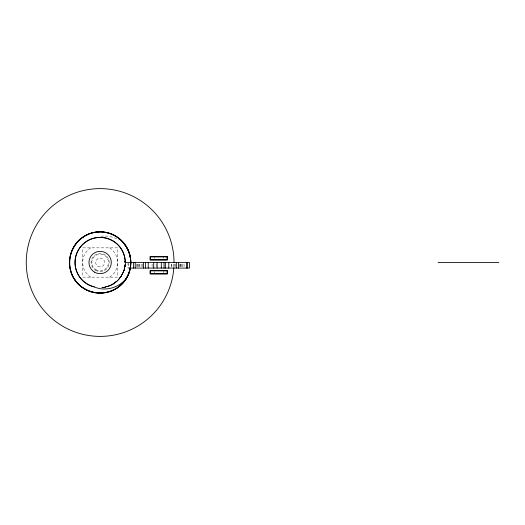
<?xml version="1.0" encoding="UTF-8"?>
<svg xmlns="http://www.w3.org/2000/svg" width="525" height="525" viewBox="0 0 525 525"><rect width="100%" height="100%" fill="white"/><g stroke="black" fill="none" stroke-linecap="round" stroke-linejoin="round"><path stroke-width="0.39" stroke-dasharray="2.62 1.97" d="M124.976 266.182L125.219 263.734A25.193 25.154 86 0 1 101.837 287.575M117.757 280.402A25.193 25.154 45.4 0 0 125.206 263.734L125.147 264.757A25.108 25.108 0 0 1 102.395 287.503L101.988 287.543C107.881 287.123 113.59 284.53 117.784 280.363A25.193 25.154 0.2 0 0 125.226 263.734A25.193 25.154 3.8 0 1 101.83 287.536M101.647 287.569A25.193 25.154 -89.7 0 0 117.994 280.133C122.325 275.822 124.924 269.837 125.219 263.734M125.18 264.344C124.537 276.426 114.05 286.886 101.988 287.543M124.878 266.792L125.127 264.961M124.976 266.182L123.979 270.375M124.491 268.603L122.568 273.787M123.336 272.108L119.149 278.9M121.675 275.408L119.549 278.427M116.99 281.092A25.193 25.154 -49.3 0 1 101.522 287.556A25.193 25.154 -49 0 0 116.99 281.092L114.089 283.375M116.537 281.512L109.745 285.698L102.395 287.503M112.514 284.347L108.012 286.342L102.598 287.49M100.793 236.263C107.028 235.357 113.525 236.808 118.886 240.089M129.57 268.078L128.015 268.078L128.015 263.294M184.026 264.095L184.026 267.284M182.234 264.095L182.234 267.284M181.67 264.095L181.67 267.284M180.652 264.095L180.652 267.284M180.219 264.095L180.219 267.284M179.406 264.095L179.406 267.284M175.206 264.095L175.206 267.284M174.024 264.095L174.024 267.284M171.839 264.095L171.839 267.284M171.596 264.095L171.596 268.078M163.19 256.922L163.19 258.313M163.19 270.867L163.19 272.961M156.142 264.095L156.142 267.284M154.258 256.922L154.258 258.313M154.258 271.569L154.258 272.961M152.099 264.095L152.099 267.284M142.242 264.095L142.242 267.284M141.133 264.095L141.133 267.284M139.657 264.095L139.657 267.284M139 264.095L139 267.284M138.042 264.095L138.042 268.078M137.228 264.095L137.228 267.284M136.795 264.095L136.795 267.284M128.5 263.294L128.5 268.078M117.016 281.124A25.193 25.154 48.9 0 1 101.496 287.562M125.199 263.885A25.193 25.154 41.2 0 1 118.748 279.366A25.193 25.154 40.7 0 0 125.199 263.885A25.193 25.154 1.2 0 1 118.735 279.353M118.007 280.153A25.193 25.154 44.2 0 1 101.679 287.549M109.6 247.852A17.437 17.437 0 0 1 109.6 277.147M90.681 277.147A17.437 17.437 0 0 1 90.681 247.852M174.011 263.977A73.887 73.887 0 0 1 173.893 266.93M117.574 247.852L82.701 247.852L82.701 277.147L117.574 277.147L117.574 247.852M95.957 269.745A8.367 8.367 0 0 0 108.504 262.5A8.367 8.367 0 0 0 95.957 255.255A8.367 8.367 0 0 0 95.957 269.745M97.906 266.365A4.462 4.462 0 0 0 104.6 262.5A4.462 4.462 0 0 0 97.906 258.635A4.462 4.462 0 0 0 97.906 266.365M95.603 270.349A9.069 9.069 0 0 0 109.207 262.5A9.069 9.069 0 0 0 95.603 254.651A9.069 9.069 0 0 0 95.603 270.349"/><path stroke-width="0.79" d="M83.304 236.965C96.869 227.496 117.469 231.912 125.961 246.113A30.627 30.627 0 0 1 125.967 278.887C118.532 287.858 105.171 291.716 94.356 286.932A25.193 25.154 -76.4 0 1 75.075 263.734L75.029 262.651A25.193 25.154 -0.3 0 1 82.504 244.643L83.278 243.895A25.193 25.154 48.9 0 1 116.99 243.908L117.784 244.637A25.193 25.154 -45.7 0 1 125.232 262.5L125.245 262.808M118.657 286.84C131.322 277.646 134.584 258.326 125.567 245.51M126.748 277.574L127.024 277.082M125.875 279.024L125.567 279.49L125.961 278.887M83.304 236.965C65.054 247.925 65.238 277.508 83.619 288.238C100.846 300.333 127.536 288.606 130.272 267.73C134.728 247.15 113.551 227.115 93.253 232.7C72.562 236.585 62.324 263.878 75.351 280.416C86.966 297.977 116.097 296.815 126.276 278.381C137.944 260.859 125.56 234.472 104.626 232.247C83.948 228.296 64.437 249.959 70.514 270.113C74.911 290.706 102.441 300.274 118.657 286.84M78.914 240.476L79.321 240.089M82.373 237.602L82.838 237.28M117.285 287.825L117.751 287.503M87.229 234.773L87.747 234.537M93.621 232.614L94.172 232.503M98.451 231.958L99.015 231.938M101.266 293.062L101.824 293.042M94.356 286.932A25.108 25.108 0 0 1 75.331 258.628A25.108 25.108 0 0 1 102.08 237.471A25.108 25.108 0 0 1 125.245 262.5L189.427 262.5L189.427 268.078L129.57 268.078M438.021 262.5L498.75 262.5M107.572 232.831L108.117 232.975M114.391 235.436L114.883 235.705M124.714 244.748L125.961 246.113M123.178 242.379L123.539 242.806M124.248 243.685L124.589 244.132M75.134 280.114L75.462 280.567M74.603 279.333L74.918 279.805M126.177 246.455L126.466 246.934M127.542 248.916L127.785 249.421M71.669 273.683L71.879 274.207M128.468 250.97L128.671 251.495M129.563 254.159L129.714 254.704M125.219 261.266L125.245 262.192A25.193 25.154 -41.1 0 0 125.199 261.115A25.193 25.154 -0.9 0 1 125.252 262.041M187.563 262.5L187.563 268.078M186.605 262.5L186.605 268.078M178.448 262.5L178.448 268.078M176.315 262.5L176.315 268.078M168.794 262.5L168.794 268.078M165.349 262.5L165.349 268.078M164.049 262.5L164.049 268.078M161.306 262.5L161.306 268.078M157.106 262.5L157.106 268.078M153.713 262.5L153.713 268.078M148.227 262.5L148.227 268.078M145.609 262.5L145.609 268.078M143.417 262.5L143.417 268.078M135.214 262.5L135.214 268.078M133.422 262.5L133.422 268.078M125.226 261.266A25.193 25.154 -0.3 0 1 125.252 262.192M125.232 262.5A25.193 25.154 41.2 0 1 125.232 262.959M173.847 267.665A73.887 73.887 0 0 1 60.25 324.699A73.887 73.887 0 0 1 64.7 197.669A73.887 73.887 0 0 1 174.024 262.5M167.37 256.567L150.078 256.567L150.078 260.065L167.37 260.065L167.37 256.567M167.094 256.922L150.353 256.922L150.353 259.711L167.094 259.711L167.094 256.922M167.37 270.513L150.078 270.513L150.078 274.017L167.37 274.017L167.37 270.513M167.094 270.867L150.353 270.867L150.353 273.656L167.094 273.656L167.094 270.867M94.559 272.167A11.156 11.156 0 0 0 111.3 262.5A11.156 11.156 0 0 0 94.559 252.833A11.156 11.156 0 0 0 94.559 272.167"/></g></svg>
